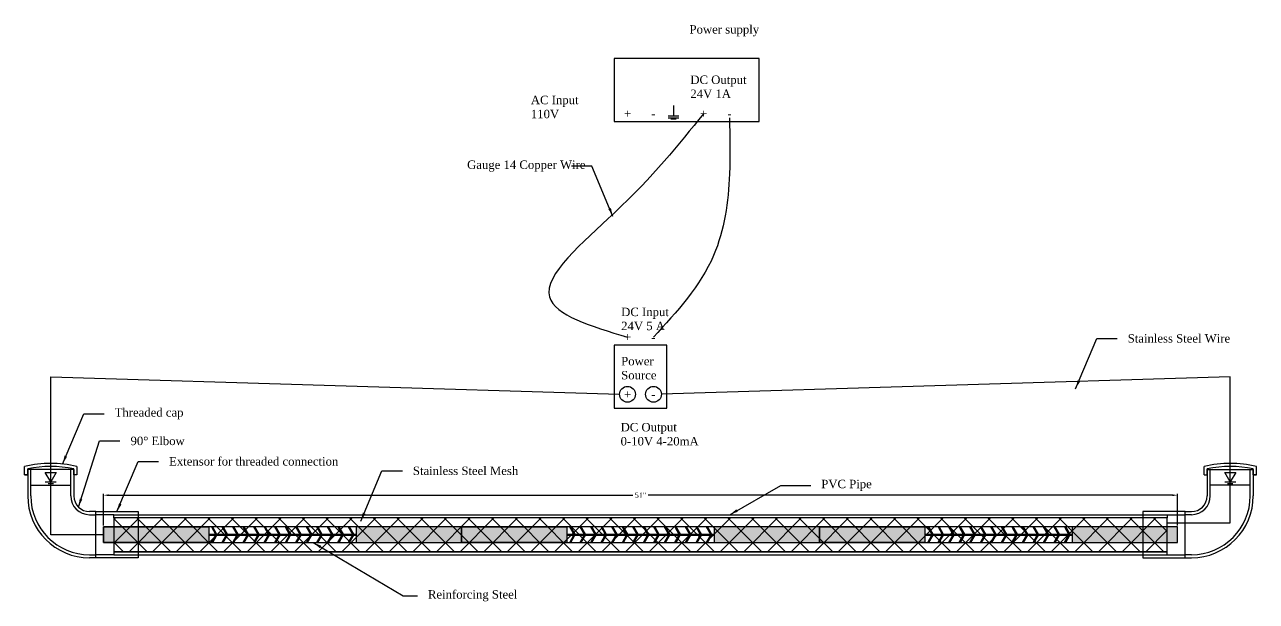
# Model space of a CAD drawing. Header units: metres. Extents: x -35 to 1129, y -141 to 51.
# Drawn here: x 212.5 to 270.9, y -39.8 to -12.5 of the extents above; entities that cross this region are included whole.
import ezdxf

# ---------------------------------------------------------------- set-up
doc = ezdxf.new("R2010")
doc.units = ezdxf.units.M
for name, color, linetype in [('L01', 1, 'Continuous'), ('L02', 2, 'Continuous'), ('L03', 3, 'Continuous'), ('L04', 4, 'Continuous'), ('L05', 5, 'Continuous')]:
    doc.layers.add(name, color=color, linetype=linetype)
doc.styles.add('TNR', font='times.ttf')
doc.linetypes.add('ZIGZAG', pattern='A,0.00254,-5.08,[131,ltypeshp.shx,S=5.08,R=0,X=-5.08,Y=0],-10.16,[131,ltypeshp.shx,S=5.08,R=180,X=5.08,Y=0],-5.08', length=20.32254)
doc.dimstyles.new('Annnotation_01', dxfattribs={"dimtxt": 1, "dimasz": 1, "dimexe": 0.25, "dimexo": 0.25, "dimgap": 0.5, "dimtad": 0, "dimtih": 1, "dimtoh": 1, "dimdec": 4, "dimzin": 0, "dimdsep": 46, "dimtxsty": 'TNR', "dimcen": 0.25, "dimadec": 0, "dimazin": 0, "dimtfac": 1, "dimtdec": 4, "dimtofl": 0, "dimtmove": 0, "dimatfit": 3, "dimfxl": 1, "dimtolj": 1, "dimtzin": 0, "dimarcsym": 0})
doc.dimstyles.new('Annnotation_02', dxfattribs={"dimtxt": 0.25, "dimasz": 0.25, "dimexe": 0.0625, "dimexo": 0.0625, "dimgap": 0.125, "dimtad": 0, "dimtih": 1, "dimtoh": 1, "dimdec": 4, "dimzin": 0, "dimdsep": 46, "dimtxsty": 'TNR', "dimcen": 0.0625, "dimclrd": 1, "dimclre": 1, "dimclrt": 3, "dimazin": 0, "dimtfac": 1, "dimtdec": 4, "dimtofl": 0, "dimtmove": 0, "dimatfit": 3, "dimfxl": 1, "dimtfillclr": 1, "dimtolj": 1, "dimtzin": 0, "dimarcsym": 0})

# ---------------------------------------------------------------- blocks, each defined once
blk = doc.blocks.new('*D77')
at = {"color": 1, "lineweight": -2, "transparency": 16777216}
for p, q in [((216.21, -36.245), (216.21, -34.745)), ((216.46, -34.807), (241.346, -34.807)), ((266.96, -34.807), (242.074, -34.807)), ((267.21, -36.245), (267.21, -34.745))]:
    blk.add_line(p, q, dxfattribs=at)
at = {"color": 1, "transparency": 16777216}
for points in [[(216.46, -34.765), (216.46, -34.849), (216.21, -34.807)], [(266.96, -34.765), (266.96, -34.849), (267.21, -34.807)]]:
    blk.add_solid(points, dxfattribs=at)
at = {"layer": 'Defpoints', "color": 0, "transparency": 16777216}
for p in [(267.21, -34.807), (216.21, -36.307), (267.21, -36.307)]:
    blk.add_point(p, dxfattribs=at)
at = {"color": 3, "transparency": 16777216, "insert": (241.71, -34.807), "char_height": 0.25, "attachment_point": 5, "style": 'TNR'}
blk.add_mtext('\\A1;51"', dxfattribs=at)

msp = doc.modelspace()

# ---------------------------------------------------------------- hatches: boundary and pattern name
at = {"layer": 'L01'}
h = msp.add_hatch(dxfattribs=at)
h.set_pattern_fill('ANSI37', color=256, scale=0.25, angle=90)
h.set_pattern_definition([(135, (221.7816, 1.6671), (-0.561266, -0.561266), []), (225, (221.7816, 1.6671), (0.561266, -0.561266), [])])
h.paths.add_polyline_path([(266.70979, -37.48708), (266.70979, -35.87708), (216.70979, -35.87708), (216.70979, -37.48708)])
at = {"layer": 'L05'}
h = msp.add_hatch(color=251, dxfattribs=at)
h.dxf.hatch_style = 1
h.paths.add_polyline_path([(221.20979, -37.05708), (221.20979, -36.30708), (216.20979, -36.30708), (216.20979, -37.05708)])
h = msp.add_hatch(color=251, dxfattribs=at)
h.dxf.hatch_style = 1
h.paths.add_polyline_path([(233.20979, -37.05708), (233.20979, -36.30708), (228.20979, -36.30708), (228.20979, -37.05708)])
h = msp.add_hatch(color=251, dxfattribs=at)
h.dxf.hatch_style = 1
h.paths.add_polyline_path([(238.20979, -37.05708), (238.20979, -36.30708), (233.20979, -36.30708), (233.20979, -37.05708)])
h = msp.add_hatch(color=251, dxfattribs=at)
h.dxf.hatch_style = 1
h.paths.add_polyline_path([(250.20979, -37.05708), (250.20979, -36.30708), (245.20979, -36.30708), (245.20979, -37.05708)])
h = msp.add_hatch(color=251, dxfattribs=at)
h.dxf.hatch_style = 1
h.paths.add_polyline_path([(255.20979, -37.05708), (255.20979, -36.30708), (250.20979, -36.30708), (250.20979, -37.05708)])
h = msp.add_hatch(color=251, dxfattribs=at)
h.dxf.hatch_style = 1
h.paths.add_polyline_path([(267.20979, -37.05708), (267.20979, -36.30708), (262.20979, -36.30708), (262.20979, -37.05708)])

# ---------------------------------------------------------------- linework, layer by layer
at = {"layer": 'L01'}
for p, q in [((221.20979, -36.65708), (228.20979, -36.65708)), ((221.20979, -36.70708), (228.20979, -36.70708)), ((221.33479, -36.30708), (221.53686, -36.65708)), ((221.34729, -37.05708), (221.54936, -36.70708)), ((221.38479, -36.30708), (221.58686, -36.65708)), ((221.39729, -37.05708), (221.59936, -36.70708)), ((221.83479, -36.30708), (222.03686, -36.65708)), ((221.84729, -37.05708), (222.04936, -36.70708)), ((221.88479, -36.30708), (222.08686, -36.65708)), ((221.89729, -37.05708), (222.09936, -36.70708)), ((222.33479, -36.30708), (222.53686, -36.65708)), ((222.34729, -37.05708), (222.54936, -36.70708)), ((222.38479, -36.30708), (222.58686, -36.65708)), ((222.39729, -37.05708), (222.59936, -36.70708)), ((222.83479, -36.30708), (223.03686, -36.65708)), ((222.84729, -37.05708), (223.04936, -36.70708)), ((222.88479, -36.30708), (223.08686, -36.65708)), ((222.89729, -37.05708), (223.09936, -36.70708)), ((223.33479, -36.30708), (223.53686, -36.65708)), ((223.34729, -37.05708), (223.54936, -36.70708)), ((223.38479, -36.30708), (223.58686, -36.65708)), ((223.39729, -37.05708), (223.59936, -36.70708)), ((223.83479, -36.30708), (224.03686, -36.65708)), ((223.84729, -37.05708), (224.04936, -36.70708)), ((223.88479, -36.30708), (224.08686, -36.65708)), ((223.89729, -37.05708), (224.09936, -36.70708)), ((224.33479, -36.30708), (224.53686, -36.65708)), ((224.34729, -37.05708), (224.54936, -36.70708)), ((224.38479, -36.30708), (224.58686, -36.65708)), ((224.39729, -37.05708), (224.59936, -36.70708)), ((224.83479, -36.30708), (225.03686, -36.65708)), ((224.84729, -37.05708), (225.04936, -36.70708)), ((224.88479, -36.30708), (225.08686, -36.65708)), ((224.89729, -37.05708), (225.09936, -36.70708)), ((225.33479, -36.30708), (225.53686, -36.65708)), ((225.34729, -37.05708), (225.54936, -36.70708)), ((225.38479, -36.30708), (225.58686, -36.65708)), ((225.39729, -37.05708), (225.59936, -36.70708)), ((225.83479, -36.30708), (226.03686, -36.65708)), ((225.84729, -37.05708), (226.04936, -36.70708)), ((225.88479, -36.30708), (226.08686, -36.65708)), ((225.89729, -37.05708), (226.09936, -36.70708)), ((226.33479, -36.30708), (226.53686, -36.65708)), ((226.34729, -37.05708), (226.54936, -36.70708)), ((226.38479, -36.30708), (226.58686, -36.65708)), ((226.39729, -37.05708), (226.59936, -36.70708)), ((226.83479, -36.30708), (227.03686, -36.65708)), ((226.84729, -37.05708), (227.04936, -36.70708)), ((226.88479, -36.30708), (227.08686, -36.65708)), ((226.89729, -37.05708), (227.09936, -36.70708)), ((227.33479, -36.30708), (227.53686, -36.65708)), ((227.34729, -37.05708), (227.54936, -36.70708)), ((227.38479, -36.30708), (227.58686, -36.65708)), ((227.39729, -37.05708), (227.59936, -36.70708)), ((227.83479, -36.30708), (228.03686, -36.65708)), ((227.84729, -37.05708), (228.04936, -36.70708)), ((227.88479, -36.30708), (228.08686, -36.65708)), ((227.89729, -37.05708), (228.09936, -36.70708)), ((238.20979, -36.65708), (245.20979, -36.65708)), ((238.20979, -36.70708), (245.20979, -36.70708)), ((238.33479, -36.30708), (238.53686, -36.65708)), ((238.34729, -37.05708), (238.54936, -36.70708)), ((238.38479, -36.30708), (238.58686, -36.65708)), ((238.39729, -37.05708), (238.59936, -36.70708)), ((238.83479, -36.30708), (239.03686, -36.65708)), ((238.84729, -37.05708), (239.04936, -36.70708)), ((238.88479, -36.30708), (239.08686, -36.65708)), ((238.89729, -37.05708), (239.09936, -36.70708)), ((239.33479, -36.30708), (239.53686, -36.65708)), ((239.34729, -37.05708), (239.54936, -36.70708)), ((239.38479, -36.30708), (239.58686, -36.65708)), ((239.39729, -37.05708), (239.59936, -36.70708)), ((239.83479, -36.30708), (240.03686, -36.65708)), ((239.84729, -37.05708), (240.04936, -36.70708)), ((239.88479, -36.30708), (240.08686, -36.65708)), ((239.89729, -37.05708), (240.09936, -36.70708)), ((240.33479, -36.30708), (240.53686, -36.65708)), ((240.34729, -37.05708), (240.54936, -36.70708)), ((240.38479, -36.30708), (240.58686, -36.65708)), ((240.39729, -37.05708), (240.59936, -36.70708)), ((240.83479, -36.30708), (241.03686, -36.65708)), ((240.84729, -37.05708), (241.04936, -36.70708)), ((240.88479, -36.30708), (241.08686, -36.65708)), ((240.89729, -37.05708), (241.09936, -36.70708)), ((241.33479, -36.30708), (241.53686, -36.65708)), ((241.34729, -37.05708), (241.54936, -36.70708)), ((241.38479, -36.30708), (241.58686, -36.65708)), ((241.39729, -37.05708), (241.59936, -36.70708)), ((241.83479, -36.30708), (242.03686, -36.65708)), ((241.84729, -37.05708), (242.04936, -36.70708)), ((241.88479, -36.30708), (242.08686, -36.65708)), ((241.89729, -37.05708), (242.09936, -36.70708)), ((242.33479, -36.30708), (242.53686, -36.65708)), ((242.34729, -37.05708), (242.54936, -36.70708)), ((242.38479, -36.30708), (242.58686, -36.65708)), ((242.39729, -37.05708), (242.59936, -36.70708)), ((242.83479, -36.30708), (243.03686, -36.65708)), ((242.84729, -37.05708), (243.04936, -36.70708)), ((242.88479, -36.30708), (243.08686, -36.65708)), ((242.89729, -37.05708), (243.09936, -36.70708)), ((243.33479, -36.30708), (243.53686, -36.65708)), ((243.34729, -37.05708), (243.54936, -36.70708)), ((243.38479, -36.30708), (243.58686, -36.65708)), ((243.39729, -37.05708), (243.59936, -36.70708)), ((243.83479, -36.30708), (244.03686, -36.65708)), ((243.84729, -37.05708), (244.04936, -36.70708)), ((243.88479, -36.30708), (244.08686, -36.65708)), ((243.89729, -37.05708), (244.09936, -36.70708)), ((244.33479, -36.30708), (244.53686, -36.65708)), ((244.34729, -37.05708), (244.54936, -36.70708)), ((244.38479, -36.30708), (244.58686, -36.65708)), ((244.39729, -37.05708), (244.59936, -36.70708)), ((244.83479, -36.30708), (245.03686, -36.65708)), ((244.84729, -37.05708), (245.04936, -36.70708)), ((244.88479, -36.30708), (245.08686, -36.65708)), ((244.89729, -37.05708), (245.09936, -36.70708)), ((255.20979, -36.65708), (262.20979, -36.65708)), ((255.20979, -36.70708), (262.20979, -36.70708)), ((255.33479, -36.30708), (255.53686, -36.65708)), ((255.34729, -37.05708), (255.54936, -36.70708)), ((255.38479, -36.30708), (255.58686, -36.65708)), ((255.39729, -37.05708), (255.59936, -36.70708)), ((255.83479, -36.30708), (256.03686, -36.65708)), ((255.84729, -37.05708), (256.04936, -36.70708)), ((255.88479, -36.30708), (256.08686, -36.65708)), ((255.89729, -37.05708), (256.09936, -36.70708)), ((256.33479, -36.30708), (256.53686, -36.65708)), ((256.34729, -37.05708), (256.54936, -36.70708)), ((256.38479, -36.30708), (256.58686, -36.65708)), ((256.39729, -37.05708), (256.59936, -36.70708)), ((256.83479, -36.30708), (257.03686, -36.65708)), ((256.84729, -37.05708), (257.04936, -36.70708)), ((256.88479, -36.30708), (257.08686, -36.65708)), ((256.89729, -37.05708), (257.09936, -36.70708)), ((257.33479, -36.30708), (257.53686, -36.65708)), ((257.34729, -37.05708), (257.54936, -36.70708)), ((257.38479, -36.30708), (257.58686, -36.65708)), ((257.39729, -37.05708), (257.59936, -36.70708)), ((257.83479, -36.30708), (258.03686, -36.65708)), ((257.84729, -37.05708), (258.04936, -36.70708)), ((257.88479, -36.30708), (258.08686, -36.65708)), ((257.89729, -37.05708), (258.09936, -36.70708)), ((258.33479, -36.30708), (258.53686, -36.65708)), ((258.34729, -37.05708), (258.54936, -36.70708)), ((258.38479, -36.30708), (258.58686, -36.65708)), ((258.39729, -37.05708), (258.59936, -36.70708)), ((258.83479, -36.30708), (259.03686, -36.65708)), ((258.84729, -37.05708), (259.04936, -36.70708)), ((258.88479, -36.30708), (259.08686, -36.65708)), ((258.89729, -37.05708), (259.09936, -36.70708)), ((259.33479, -36.30708), (259.53686, -36.65708)), ((259.34729, -37.05708), (259.54936, -36.70708)), ((259.38479, -36.30708), (259.58686, -36.65708)), ((259.39729, -37.05708), (259.59936, -36.70708)), ((259.83479, -36.30708), (260.03686, -36.65708)), ((259.84729, -37.05708), (260.04936, -36.70708)), ((259.88479, -36.30708), (260.08686, -36.65708)), ((259.89729, -37.05708), (260.09936, -36.70708)), ((260.33479, -36.30708), (260.53686, -36.65708)), ((260.34729, -37.05708), (260.54936, -36.70708)), ((260.38479, -36.30708), (260.58686, -36.65708)), ((260.39729, -37.05708), (260.59936, -36.70708)), ((260.83479, -36.30708), (261.03686, -36.65708)), ((260.84729, -37.05708), (261.04936, -36.70708)), ((260.88479, -36.30708), (261.08686, -36.65708)), ((260.89729, -37.05708), (261.09936, -36.70708)), ((261.33479, -36.30708), (261.53686, -36.65708)), ((261.34729, -37.05708), (261.54936, -36.70708)), ((261.38479, -36.30708), (261.58686, -36.65708)), ((261.39729, -37.05708), (261.59936, -36.70708)), ((261.83479, -36.30708), (262.03686, -36.65708)), ((261.84729, -37.05708), (262.04936, -36.70708)), ((261.88479, -36.30708), (262.08686, -36.65708)), ((261.89729, -37.05708), (262.09936, -36.70708))]:
    msp.add_line(p, q, dxfattribs=at)
at = {"layer": 'L01', "flags": 128}
for points in [[(216.20979, -36.68208), (213.70979, -36.68208), (213.70979, -29.18208), (240.71956, -30.00547)], [(266.70979, -36.1177), (269.70979, -36.1177), (269.70979, -29.18208), (242.70005, -30.00634)]]:
    msp.add_lwpolyline(points, dxfattribs=at)
at = {"layer": 'L01'}
msp.add_lwpolyline([(266.70979, -37.48708), (266.70979, -35.87708), (216.70979, -35.87708), (216.70979, -37.48708)], close=True, dxfattribs=at)
at = {"layer": 'L02'}
for points in [[(240.45979, -17.07522), (247.34879, -17.07522), (247.34879, -14.07522), (240.45979, -14.07522)], [(240.45979, -30.68208), (242.95979, -30.68208), (242.95979, -27.68208), (240.45979, -27.68208)]]:
    msp.add_lwpolyline(points, close=True, dxfattribs=at)
at = {"layer": 'L03'}
for p, q in [((243.27691, -16.31114), (243.27691, -16.81114)), ((243.52691, -16.81114), (243.02691, -16.81114)), ((243.52691, -16.91114), (243.02691, -16.91114)), ((243.40191, -16.96114), (243.15191, -16.96114)), ((212.46979, -33.83729), (212.46979, -33.44208)), ((212.61479, -33.83729), (212.61479, -33.55801)), ((214.80479, -33.58708), (212.61479, -33.58708)), ((212.61479, -33.58708), (212.61479, -34.83708)), ((212.75979, -34.83708), (212.75979, -33.83708)), ((214.65979, -34.83708), (214.65979, -33.83708)), ((214.80479, -33.83729), (214.80479, -33.55801)), ((214.80479, -33.58708), (214.80479, -34.83708)), ((214.80479, -33.83729), (214.80479, -33.58708)), ((214.94979, -33.83729), (214.80479, -33.83729)), ((214.94979, -33.44208), (214.94979, -33.83729)), ((268.46979, -33.83729), (268.46979, -33.44208)), ((268.46979, -33.83729), (268.61479, -33.83729)), ((268.61479, -33.83729), (268.61479, -33.55801)), ((268.61479, -33.58708), (270.80479, -33.58708)), ((268.61479, -33.58708), (268.61479, -34.83708)), ((268.61479, -33.83729), (268.61479, -33.58708)), ((268.75979, -34.83708), (268.75979, -33.83708)), ((270.65979, -34.83708), (270.65979, -33.83708)), ((270.80479, -33.83729), (270.80479, -33.55801)), ((270.80479, -33.58708), (270.80479, -34.83708)), ((270.94979, -33.83729), (270.94979, -33.44208)), ((215.85479, -35.58708), (215.55479, -35.58708)), ((215.85479, -37.77708), (215.85479, -35.58708)), ((215.85479, -35.58708), (217.85479, -35.58708)), ((217.85479, -35.58708), (217.85479, -37.77708)), ((267.56479, -35.58708), (265.56479, -35.58708)), ((265.56479, -35.58708), (265.56479, -37.77708)), ((267.56479, -37.77708), (267.56479, -35.58708)), ((267.56479, -35.58708), (267.86479, -35.58708)), ((215.55479, -35.73208), (215.60479, -35.73208)), ((216.70979, -35.73208), (216.10479, -35.73208)), ((266.70979, -35.73208), (267.31479, -35.73208)), ((267.86479, -35.73208), (267.81479, -35.73208)), ((215.55479, -37.63208), (215.60479, -37.63208)), ((215.85479, -37.77708), (215.55479, -37.77708)), ((217.85479, -37.77708), (215.85479, -37.77708)), ((216.70979, -37.63208), (216.10479, -37.63208)), ((265.56479, -37.77708), (267.56479, -37.77708)), ((266.70979, -37.63208), (267.31479, -37.63208)), ((267.56479, -37.77708), (267.86479, -37.77708)), ((267.86479, -37.63208), (267.81479, -37.63208))]:
    msp.add_line(p, q, dxfattribs=at)
at = {"layer": 'L03', "linetype": 'ZIGZAG', "ltscale": 0.005}
for p, q in [((212.75979, -33.83708), (212.75979, -33.58708)), ((214.65979, -33.83708), (214.65979, -33.58708)), ((268.75979, -33.83708), (268.75979, -33.58708)), ((270.65979, -33.83708), (270.65979, -33.58708)), ((215.60479, -35.73208), (215.85479, -35.73208)), ((216.10479, -35.73208), (215.85479, -35.73208)), ((267.31479, -35.73208), (267.56479, -35.73208)), ((267.81479, -35.73208), (267.56479, -35.73208)), ((215.60479, -37.63208), (215.85479, -37.63208)), ((216.10479, -37.63208), (215.85479, -37.63208)), ((267.31479, -37.63208), (267.56479, -37.63208)), ((267.31479, -37.63208), (267.56479, -37.63208)), ((267.81479, -37.63208), (267.56479, -37.63208))]:
    msp.add_line(p, q, dxfattribs=at)
at = {"layer": 'L03', "color": 142, "true_color": 0x00a3e0}
for p, q in [((212.75979, -34.33708), (214.65979, -34.33708)), ((213.44998, -34.17248), (213.9696, -34.17248)), ((213.57989, -34.25478), (213.8397, -34.25478)), ((270.65979, -34.33708), (268.75979, -34.33708)), ((269.44998, -34.17248), (269.9696, -34.17248)), ((269.57989, -34.25478), (269.8397, -34.25478))]:
    msp.add_line(p, q, dxfattribs=at)
at = {"layer": 'L03'}
for points in [[(212.61479, -33.83729), (212.46979, -33.83729), (212.46979, -33.83729), (212.61479, -33.83729)], [(270.80479, -33.83729), (270.94979, -33.83729), (270.94979, -33.83729), (270.80479, -33.83729)], [(216.70979, -35.87708), (216.70979, -35.73208), (266.70979, -35.73208), (266.70979, -35.87708)], [(216.70979, -37.48708), (216.70979, -37.63208), (266.70979, -37.63208), (266.70979, -37.48708)]]:
    msp.add_lwpolyline(points, close=True, dxfattribs=at)
at = {"layer": 'L03', "color": 142, "true_color": 0x00a3e0, "flags": 128}
for points in [[(213.70979, -34.17248), (213.44998, -33.72248), (213.9696, -33.72248)], [(269.70979, -34.17248), (269.44998, -33.72248), (269.9696, -33.72248)]]:
    msp.add_lwpolyline(points, close=True, dxfattribs=at)
at = {"layer": 'L03'}
for centre in [(241.09438, -30.0169), (242.3252, -30.0169)]:
    msp.add_circle(centre, 0.375, dxfattribs=at)
for centre, radius, start, end in [((213.70979, -38.67165), 5.37457, 76.6607603, 103.3392397), ((269.70979, -38.67165), 5.37457, 76.6607603, 103.3392397), ((213.70979, -38.67165), 5.22957, 77.9136108, 102.0863892), ((269.70979, -38.67165), 5.22957, 77.9136108, 102.0863892), ((215.55479, -34.83708), 2.94, 180, 270), ((215.55479, -34.83708), 2.795, 180, 270), ((215.55479, -34.83708), 0.895, 180, 270), ((215.55479, -34.83708), 0.75, 180, 270), ((267.86479, -34.83708), 0.75, 270, 0), ((267.86479, -34.83708), 0.895, 270, 0), ((267.86479, -34.83708), 2.94, 270, 0), ((267.86479, -34.83708), 2.795, 270, 0)]:
    msp.add_arc(centre, radius, start, end, dxfattribs=at)
for points in [[(244.70397, -16.70022), (240.45675, -21.41952), (237.39156, -25.39736), (241.09438, -27.30708)], [(245.93479, -16.90022), (245.93479, -19.55829), (245.18244, -23.42378), (242.3252, -27.30708)]]:
    msp.add_spline(points, degree=3, dxfattribs=at)
at = {"layer": 'L04'}
for points in [[(233.20979, -37.05708), (233.20979, -36.30708), (216.20979, -36.30708), (216.20979, -37.05708)], [(250.20979, -37.05708), (250.20979, -36.30708), (233.20979, -36.30708), (233.20979, -37.05708)], [(267.20979, -37.05708), (267.20979, -36.30708), (250.20979, -36.30708), (250.20979, -37.05708)]]:
    msp.add_lwpolyline(points, close=True, dxfattribs=at)
at = {"layer": 'L05'}
for points in [[(216.20979, -37.05708), (216.20979, -36.30708), (221.20979, -36.30708), (221.20979, -37.05708)], [(233.20979, -37.05708), (233.20979, -36.30708), (228.20979, -36.30708), (228.20979, -37.05708)], [(233.20979, -37.05708), (233.20979, -36.30708), (238.20979, -36.30708), (238.20979, -37.05708)], [(250.20979, -37.05708), (250.20979, -36.30708), (245.20979, -36.30708), (245.20979, -37.05708)], [(250.20979, -37.05708), (250.20979, -36.30708), (255.20979, -36.30708), (255.20979, -37.05708)], [(267.20979, -37.05708), (267.20979, -36.30708), (262.20979, -36.30708), (262.20979, -37.05708)]]:
    msp.add_lwpolyline(points, close=True, dxfattribs=at)

# ---------------------------------------------------------------- texts
at = {"color": 3, "char_height": 0.4, "attachment_point": 4, "style": 'TNR'}
for s, insert in [('Gauge 14 Copper Wire', (233.47749, -19.18818)), ('Stainless Steel Wire', (264.84022, -27.3688)), ('90%%D Elbow', (217.49717, -32.23314)), ('Extensor for threaded connection', (219.3275, -33.20281)), ('Stainless Steel Mesh', (230.90332, -33.6522)), ('PVC Pipe', (250.29147, -34.33871)), ('Reinforcing Steel', (231.61802, -39.57886))]:
    msp.add_mtext(s, dxfattribs=dict(at, insert=insert))
at = {"color": 3, "insert": (216.74156, -30.94196), "char_height": 0.4, "width": 5.2602326, "attachment_point": 4, "style": 'TNR'}
msp.add_mtext('Threaded cap', dxfattribs=at)
at = {"layer": 'L03', "char_height": 0.4, "style": 'TNR'}
for s, width, insert, attachment_point in [('Power supply', 3.8784981, (244.03628, -12.49903), 1), ('DC Output\\P24V 1A', 3.5665698, (244.07601, -14.88948), 1), ('AC Input\\P110V', 2.982963, (236.5046, -15.84931), 1), ('+', 0.4381922, (241.09438, -16.70022), 5), ('-', 0.4381922, (242.3252, -16.70022), 5), ('+', 0.4381922, (244.70397, -16.70022), 5), ('-', 0.4381922, (245.93479, -16.70022), 5), ('DC Input\\P24V 5 A', 2.982963, (240.79165, -25.90761), 1), ('+', 0.4381922, (241.09438, -27.30708), 5), ('-', 0.4381922, (242.3252, -27.30708), 5), ('Power Source', 1.8836932, (240.79165, -28.24358), 1), ('+', 0.4381922, (241.09438, -30.0169), 5), ('-', 0.4381922, (242.3252, -30.0169), 5), ('DC Output\\P0-10V 4-20mA', 4.3943453, (240.7648, -31.37849), 1)]:
    msp.add_mtext_dynamic_manual_height_columns(s, width=width, gutter_width=1, heights=[0], dxfattribs=dict(at, insert=insert, attachment_point=attachment_point))

# ---------------------------------------------------------------- dimensions: what is measured, and where the dimension line sits
dim = msp.add_linear_dim(base=(267.20979, -34.80708), p1=(216.20979, -36.30708), p2=(267.20979, -36.30708), dimstyle='Annnotation_02', override={"dimdec": 0, "dimlunit": 2, "dimpost": '"'})
dim.commit()
dim.dimension.update_dxf_attribs({"geometry": '*D77', "text_midpoint": (241.70979, -34.80708)})

# ---------------------------------------------------------------- leaders
at = {"layer": 'L01'}
msp.add_leader([(240.3991, -21.57245), (239.39337, -19.18818), (238.4264, -19.18818)], dimstyle='Annnotation_01', override={"dimasz": 0.4}, dxfattribs=at)
at = {"layer": 'L01', "annotation_type": 0, "has_hookline": 1, "hookline_direction": 0}
for points, text_width in [([(262.36751, -29.75307), (263.37325, -27.3688), (264.34022, -27.3688)], 4.7031), ([(214.26885, -33.32624), (215.27459, -30.94196), (216.24156, -30.94196)], 3.15905), ([(215.02446, -35.36741), (216.03019, -32.23314), (216.99717, -32.23314)], 2.48767), ([(216.85479, -35.58708), (217.86053, -33.20281), (218.8275, -33.20281)], 7.84081), ([(228.43061, -36.03647), (229.43635, -33.6522), (230.40332, -33.6522)], 4.84816), ([(245.95174, -35.73208), (248.36514, -34.33871), (249.79147, -34.33871)], 2.32012), ([(226.17034, -37.05708), (230.4462, -39.57886), (231.11802, -39.57886)], 4.12747)]:
    msp.add_leader(points, dimstyle='Annnotation_01', override={"dimasz": 0.4}, dxfattribs=dict(at, text_width=text_width))

doc.saveas('drawing.dxf')
